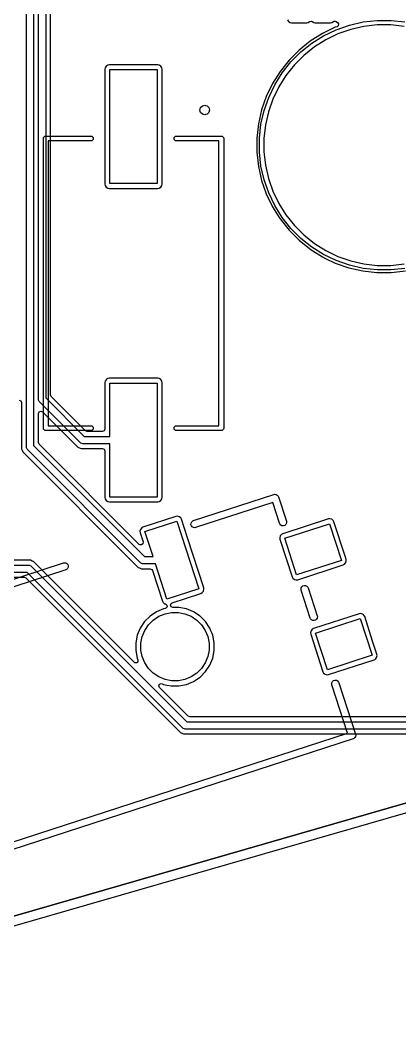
# Model space of a CAD drawing. Extents: x 117.4 to 171.8, y -136.1 to -67.8.
# Drawn here: x 147.42 to 155.43, y -125.71 to -104.55 of the extents above; entities that cross this region are included whole.
import ezdxf

# ---------------------------------------------------------------- set-up
doc = ezdxf.new("R2010")
doc.units = 0
doc.layers.add('BLACK', color=7, linetype='CONTINUOUS')

msp = doc.modelspace()

# ---------------------------------------------------------------- linework, layer by layer
at = {"layer": 'BLACK', "linetype": 'CONTINUOUS'}
for p, q in [((147.5518, -113.538), (147.5518, -101.33718)), ((147.7042, -101.33718), (147.7042, -113.506436)), ((147.8068, -112.533), (147.8068, -102.767)), ((147.9592, -102.798563), (147.9592, -112.501436)), ((148.0617, -105.579905), (148.0617, -102.86173)), ((153.053447, -104.539993), (153.076102, -104.573898)), ((153.076102, -104.573898), (153.110007, -104.596553)), ((153.110007, -104.596553), (153.139905, -104.6025)), ((153.139905, -104.6025), (153.460094, -104.602499)), ((153.460094, -104.602499), (153.489993, -104.596553)), ((153.489993, -104.596553), (153.522222, -104.575017)), ((153.522222, -104.575017), (153.559753, -104.567551)), ((153.559753, -104.567551), (153.577776, -104.575017)), ((153.577776, -104.575017), (153.610007, -104.596553)), ((153.610007, -104.596553), (153.639905, -104.6025)), ((153.639905, -104.6025), (153.960094, -104.602499)), ((154.062025, -104.698282), (153.790641, -104.828973)), ((153.960094, -104.602499), (153.989993, -104.596553)), ((153.989993, -104.596553), (154.022222, -104.575017)), ((154.022222, -104.575017), (154.031977, -104.573076)), ((154.031977, -104.573076), (154.040246, -104.567552)), ((154.040246, -104.567552), (154.049997, -104.569491)), ((154.049997, -104.569491), (154.059753, -104.567551)), ((154.059753, -104.567551), (154.077776, -104.575017)), ((154.062049, -104.698272), (154.062025, -104.698282)), ((154.098853, -104.685394), (154.062049, -104.698272)), ((154.077776, -104.575017), (154.110006, -104.596552)), ((154.082979, -104.748837), (154.361515, -104.651373)), ((154.123912, -104.665979), (154.098853, -104.685394)), ((154.110006, -104.596552), (154.110118, -104.596627)), ((154.110118, -104.596627), (154.131378, -104.628446)), ((154.131378, -104.628446), (154.123912, -104.665979)), ((154.361515, -104.651373), (154.649212, -104.585708)), ((154.665295, -104.680362), (154.388094, -104.743632)), ((154.649212, -104.585708), (154.942452, -104.552668)), ((154.947836, -104.648528), (154.665295, -104.680362)), ((154.942452, -104.552668), (155.237548, -104.552668)), ((155.232164, -104.648528), (154.947836, -104.648528)), ((155.514705, -104.680362), (155.232164, -104.648528)), ((155.237548, -104.552668), (155.530788, -104.585708)), ((153.790631, -104.828978), (153.535577, -104.989239)), ((153.567243, -105.033874), (153.817107, -104.876874)), ((153.790641, -104.828973), (153.790631, -104.828978)), ((153.817107, -104.876874), (154.082979, -104.748837)), ((154.119721, -104.837539), (153.86355, -104.960905)), ((154.388094, -104.743632), (154.119721, -104.837539)), ((153.535577, -104.989239), (153.300056, -105.177062)), ((153.336528, -105.217864), (153.567243, -105.033874)), ((153.622801, -105.112177), (153.400504, -105.289453)), ((153.86355, -104.960905), (153.622801, -105.112177)), ((153.300056, -105.177062), (153.087062, -105.390056)), ((153.127864, -105.426528), (153.336528, -105.217864)), ((153.400504, -105.289453), (153.199453, -105.490504)), ((148.0617, -112.43827), (148.0617, -105.579905)), ((149.213447, -105.550007), (149.2075, -105.579905)), ((149.2075, -105.579905), (149.2075, -105.579906)), ((149.2075, -105.579906), (149.2075, -105.579908)), ((149.2075, -105.579908), (149.2075, -108.000091)), ((149.236102, -105.516102), (149.213447, -105.550007)), ((149.247351, -105.508585), (149.236102, -105.516102)), ((149.270006, -105.493447), (149.247351, -105.508585)), ((149.299904, -105.487501), (149.270006, -105.493447)), ((149.299908, -105.4875), (149.299904, -105.487501)), ((150.32009, -105.4875), (149.299908, -105.4875)), ((150.320095, -105.4875), (150.32009, -105.4875)), ((150.349993, -105.493447), (150.320095, -105.4875)), ((150.383898, -105.516102), (150.349993, -105.493447)), ((150.406553, -105.550007), (150.383898, -105.516102)), ((150.412499, -105.579906), (150.406553, -105.550007)), ((150.4125, -108.000095), (150.412499, -105.579906)), ((153.087062, -105.390056), (152.899239, -105.625577)), ((152.943874, -105.657243), (153.127864, -105.426528)), ((153.199453, -105.490504), (153.022177, -105.712801)), ((149.31, -107.99), (149.31, -105.59)), ((149.31, -105.59), (150.31, -105.59)), ((150.31, -105.59), (150.31, -107.99)), ((152.899239, -105.625577), (152.738978, -105.880631)), ((152.786874, -105.907107), (152.943874, -105.657243)), ((153.022177, -105.712801), (152.870905, -105.95355)), ((152.738973, -105.880641), (152.608282, -106.152025)), ((152.658837, -106.172979), (152.786874, -105.907107)), ((152.738978, -105.880631), (152.738973, -105.880641)), ((152.870905, -105.95355), (152.747539, -106.209721)), ((152.608272, -106.152048), (152.508784, -106.436369)), ((152.561373, -106.451515), (152.658837, -106.172979)), ((152.608282, -106.152025), (152.608272, -106.152048)), ((152.747539, -106.209721), (152.653632, -106.478094)), ((151.21, -106.44), (151.223397, -106.39)), ((151.223397, -106.39), (151.26, -106.353397)), ((151.26, -106.353397), (151.289061, -106.34561)), ((151.289061, -106.34561), (151.290866, -106.343806)), ((151.290866, -106.343806), (151.31, -106.34)), ((151.31, -106.34), (151.329134, -106.343806)), ((151.329134, -106.343806), (151.330938, -106.34561)), ((151.330938, -106.34561), (151.36, -106.353397)), ((151.36, -106.353397), (151.396603, -106.39)), ((151.396603, -106.39), (151.41, -106.44)), ((151.223397, -106.49), (151.21, -106.44)), ((151.26, -106.526603), (151.223397, -106.49)), ((151.289061, -106.534389), (151.26, -106.526603)), ((151.290866, -106.536194), (151.289061, -106.534389)), ((151.31, -106.54), (151.290866, -106.536194)), ((151.329134, -106.536194), (151.31, -106.54)), ((151.330938, -106.534389), (151.329134, -106.536194)), ((151.36, -106.526603), (151.330938, -106.534389)), ((151.396603, -106.49), (151.36, -106.526603)), ((151.41, -106.44), (151.396603, -106.49)), ((152.508784, -106.436369), (152.441755, -106.730038)), ((152.495708, -106.739212), (152.561373, -106.451515)), ((152.653632, -106.478094), (152.590362, -106.755295)), ((152.441755, -106.730038), (152.408028, -107.029381)), ((152.462668, -107.032452), (152.495708, -106.739212)), ((152.590362, -106.755295), (152.558528, -107.037836)), ((147.91, -107.04), (147.913806, -107.020866)), ((147.91, -113.14), (147.91, -107.04)), ((147.913806, -107.020866), (147.940866, -106.993806)), ((147.940866, -106.993806), (147.96, -106.99)), ((147.96, -106.99), (148.91, -106.99)), ((148.91, -106.99), (148.929134, -106.993806)), ((148.929134, -106.993806), (148.956194, -107.020866)), ((148.956194, -107.059134), (148.929134, -107.086194)), ((148.956194, -107.020866), (148.956194, -107.059134)), ((150.663806, -107.020866), (150.690866, -106.993806)), ((150.663806, -107.059134), (150.663806, -107.020866)), ((150.690866, -107.086194), (150.663806, -107.059134)), ((150.690866, -106.993806), (150.71, -106.99)), ((150.71, -106.99), (151.66, -106.99)), ((151.66, -106.99), (151.679134, -106.993806)), ((151.679134, -106.993806), (151.706194, -107.020866)), ((151.706194, -107.020866), (151.71, -107.04)), ((151.71, -107.04), (151.71, -113.14)), ((152.408028, -107.029381), (152.408028, -107.330618)), ((152.462668, -107.037836), (152.462668, -107.032452)), ((152.462668, -107.327548), (152.462668, -107.037836)), ((152.558528, -107.037836), (152.558528, -107.322164)), ((148.91, -107.09), (148.01, -107.09)), ((148.01, -107.09), (148.01, -113.09)), ((148.929134, -107.086194), (148.91, -107.09)), ((150.71, -107.09), (150.690866, -107.086194)), ((151.61, -107.09), (150.71, -107.09)), ((151.61, -113.09), (151.61, -107.09)), ((152.408028, -107.330618), (152.441755, -107.629961)), ((152.495708, -107.620788), (152.462668, -107.327548)), ((152.558528, -107.322164), (152.590362, -107.604705)), ((152.441755, -107.629961), (152.508784, -107.92363)), ((152.561373, -107.908485), (152.495708, -107.620788)), ((152.590362, -107.604705), (152.653632, -107.881906)), ((152.658837, -108.187021), (152.561373, -107.908485)), ((152.653632, -107.881906), (152.747539, -108.150279)), ((149.2075, -108.000091), (149.207501, -108.000094)), ((149.207501, -108.000094), (149.213447, -108.029993)), ((149.213447, -108.029993), (149.236102, -108.063898)), ((149.236102, -108.063898), (149.270007, -108.086553)), ((149.270007, -108.086553), (149.299905, -108.0925)), ((149.299905, -108.0925), (150.320094, -108.092499)), ((150.31, -107.99), (149.31, -107.99)), ((150.320094, -108.092499), (150.349993, -108.086553)), ((150.349993, -108.086553), (150.383898, -108.063898)), ((150.383898, -108.063898), (150.406553, -108.029993)), ((150.406553, -108.029993), (150.4125, -108.000095)), ((152.508784, -107.92363), (152.608272, -108.207951)), ((152.608272, -108.207951), (152.608282, -108.207974)), ((152.608282, -108.207974), (152.738973, -108.479358)), ((152.786874, -108.452893), (152.658837, -108.187021)), ((152.747539, -108.150279), (152.870905, -108.40645)), ((152.738973, -108.479358), (152.738978, -108.479368)), ((152.738978, -108.479368), (152.88103, -108.705442)), ((152.943874, -108.702757), (152.786874, -108.452893)), ((152.870905, -108.40645), (153.022177, -108.647199)), ((152.88103, -108.705442), (152.899242, -108.734426)), ((152.899242, -108.734426), (153.087058, -108.969939)), ((153.127864, -108.933472), (152.943874, -108.702757)), ((153.022177, -108.647199), (153.199453, -108.869496)), ((153.087058, -108.969939), (153.300061, -109.182942)), ((153.336528, -109.142136), (153.127864, -108.933472)), ((153.199453, -108.869496), (153.400504, -109.070547)), ((153.300061, -109.182942), (153.517822, -109.356601)), ((153.567243, -109.326126), (153.336528, -109.142136)), ((153.400504, -109.070547), (153.622801, -109.247823)), ((153.517822, -109.356601), (153.535577, -109.37076)), ((153.535577, -109.37076), (153.790631, -109.531021)), ((153.817107, -109.483126), (153.567243, -109.326126)), ((153.622801, -109.247823), (153.86355, -109.399095)), ((153.790631, -109.531021), (153.790641, -109.531026)), ((153.790641, -109.531026), (153.859131, -109.564009)), ((154.082979, -109.611163), (153.817107, -109.483126)), ((153.859131, -109.564009), (154.062037, -109.661723)), ((153.86355, -109.399095), (154.119721, -109.522461)), ((154.119721, -109.522461), (154.388094, -109.616368)), ((154.062037, -109.661723), (154.346365, -109.761214)), ((154.361515, -109.708627), (154.082979, -109.611163)), ((154.346365, -109.761214), (154.346368, -109.761214)), ((154.346368, -109.761214), (154.346369, -109.761215)), ((154.346369, -109.761215), (154.640038, -109.828244)), ((154.649212, -109.774292), (154.361515, -109.708627)), ((154.388094, -109.616368), (154.665295, -109.679638)), ((154.942452, -109.807332), (154.649212, -109.774292)), ((154.665295, -109.679638), (154.947836, -109.711472)), ((155.237548, -109.807332), (154.942452, -109.807332)), ((154.947836, -109.711472), (155.232164, -109.711472)), ((155.232164, -109.711472), (155.514705, -109.679638)), ((155.530788, -109.774292), (155.237548, -109.807332)), ((154.640038, -109.828244), (154.640043, -109.828244)), ((154.640043, -109.828244), (154.640045, -109.828245)), ((154.640045, -109.828245), (154.939384, -109.861972)), ((154.939384, -109.861972), (154.939387, -109.861972)), ((154.939387, -109.861972), (155.240613, -109.861972)), ((155.240613, -109.861972), (155.240616, -109.861972)), ((155.240616, -109.861972), (155.539955, -109.828245)), ((149.233951, -112.119321), (149.213447, -112.150007)), ((149.236101, -112.116103), (149.233951, -112.119321)), ((149.236104, -112.116101), (149.236101, -112.116103)), ((149.247351, -112.108585), (149.236104, -112.116101)), ((149.270006, -112.093447), (149.247351, -112.108585)), ((149.299904, -112.087501), (149.270006, -112.093447)), ((149.299908, -112.0875), (149.299904, -112.087501)), ((150.32009, -112.0875), (149.299908, -112.0875)), ((150.320095, -112.0875), (150.32009, -112.0875)), ((150.349993, -112.093447), (150.320095, -112.0875)), ((150.383898, -112.116102), (150.349993, -112.093447)), ((150.406553, -112.150007), (150.383898, -112.116102)), ((149.213447, -112.150007), (149.2075, -112.179905)), ((149.2075, -112.179905), (149.2075, -112.179906)), ((149.2075, -112.179906), (149.2075, -112.179908)), ((149.2075, -112.179908), (149.2075, -113.1613)), ((149.31, -113.3138), (149.31, -112.19)), ((149.31, -112.19), (150.31, -112.19)), ((150.31, -112.19), (150.31, -114.59)), ((150.412499, -112.179906), (150.406553, -112.150007)), ((150.4125, -114.600095), (150.412499, -112.179906)), ((147.3993, -112.552557), (147.434655, -112.567202)), ((147.434655, -112.567202), (147.4493, -112.602557)), ((147.808264, -112.547866), (147.8068, -112.533)), ((147.819642, -112.575334), (147.808264, -112.547866)), ((147.9592, -112.501436), (148.771564, -113.3138)), ((148.076345, -112.473625), (148.0617, -112.43827)), ((148.799375, -113.196655), (148.076345, -112.473625)), ((147.4493, -112.602557), (147.4493, -113.573548)), ((147.829118, -112.586882), (147.819642, -112.575334)), ((147.821345, -112.794775), (147.8567, -112.78013)), ((148.686118, -113.443882), (147.829118, -112.586882)), ((147.8567, -112.78013), (147.892055, -112.794775)), ((147.8067, -112.83013), (147.821345, -112.794775)), ((147.8067, -113.44327), (147.8067, -112.83013)), ((147.892055, -112.794775), (148.588505, -113.491225)), ((147.913806, -113.159134), (147.91, -113.14)), ((147.940866, -113.186194), (147.913806, -113.159134)), ((147.96, -113.19), (147.940866, -113.186194)), ((148.91, -113.19), (147.96, -113.19)), ((148.01, -113.09), (148.91, -113.09)), ((148.83473, -113.2113), (148.799375, -113.196655)), ((148.91, -113.09), (148.929134, -113.093806)), ((148.929134, -113.186194), (148.91, -113.19)), ((148.929134, -113.093806), (148.956194, -113.120866)), ((148.956194, -113.159134), (148.929134, -113.186194)), ((148.956194, -113.120866), (148.956194, -113.159134)), ((149.192855, -113.196655), (149.1575, -113.2113)), ((149.2075, -113.1613), (149.192855, -113.196655)), ((150.663806, -113.120866), (150.690866, -113.093806)), ((150.663806, -113.159134), (150.663806, -113.120866)), ((150.690866, -113.186194), (150.663806, -113.159134)), ((150.690866, -113.093806), (150.71, -113.09)), ((150.71, -113.19), (150.690866, -113.186194)), ((150.71, -113.09), (151.61, -113.09)), ((151.66, -113.19), (150.71, -113.19)), ((151.679134, -113.186194), (151.66, -113.19)), ((151.706194, -113.159134), (151.679134, -113.186194)), ((151.71, -113.14), (151.706194, -113.159134)), ((148.771564, -113.3138), (149.31, -113.3138)), ((149.1575, -113.2113), (148.83473, -113.2113)), ((147.4493, -113.573548), (147.461223, -113.602332)), ((147.461223, -113.602332), (147.476505, -113.639225)), ((147.553264, -113.552866), (147.5518, -113.538)), ((147.564642, -113.580334), (147.553264, -113.552866)), ((147.574118, -113.591882), (147.564642, -113.580334)), ((149.957595, -115.975358), (147.574118, -113.591882)), ((147.7042, -113.506436), (150.04304, -115.845277)), ((147.821345, -113.478625), (147.8067, -113.44327)), ((149.929139, -115.586419), (147.821345, -113.478625)), ((148.588505, -113.491225), (148.638775, -113.541495)), ((148.638775, -113.541495), (148.685215, -113.560731)), ((148.685215, -113.560731), (148.704451, -113.568699)), ((148.697666, -113.453358), (148.686118, -113.443882)), ((148.725134, -113.464736), (148.697666, -113.453358)), ((148.704451, -113.568699), (148.704452, -113.568699)), ((148.704452, -113.568699), (148.704454, -113.5687)), ((148.704454, -113.5687), (149.157501, -113.5687)), ((148.74, -113.4662), (148.725134, -113.464736)), ((149.31, -113.4662), (148.74, -113.4662)), ((149.157501, -113.5687), (149.192856, -113.583345)), ((149.192856, -113.583345), (149.207501, -113.6187)), ((149.207501, -113.6187), (149.207501, -114.600094)), ((149.31, -114.59), (149.31, -113.4662)), ((147.476505, -113.639225), (147.476506, -113.639226)), ((147.476506, -113.639226), (147.476506, -113.639227)), ((147.476506, -113.639227), (149.859982, -116.022702)), ((149.207501, -114.600094), (149.213447, -114.629993)), ((149.213447, -114.629993), (149.236102, -114.663898)), ((149.236102, -114.663898), (149.270007, -114.686553)), ((150.31, -114.59), (149.31, -114.59)), ((150.349993, -114.686553), (150.383898, -114.663898)), ((150.383898, -114.663898), (150.406553, -114.629993)), ((150.406553, -114.629993), (150.4125, -114.600095)), ((151.071898, -115.087538), (152.769876, -114.53583)), ((152.769876, -114.53583), (152.784466, -114.532628)), ((152.784466, -114.532628), (152.784467, -114.532628)), ((152.784467, -114.532628), (152.814106, -114.534961)), ((152.814106, -114.534961), (152.840598, -114.548459)), ((152.840598, -114.548459), (152.859907, -114.571067)), ((152.859907, -114.571067), (152.865894, -114.584753)), ((152.865894, -114.584753), (153.032102, -115.096289)), ((149.270007, -114.686553), (149.299905, -114.6925)), ((149.299905, -114.6925), (150.320094, -114.692499)), ((150.320094, -114.692499), (150.349993, -114.686553)), ((152.744499, -114.704318), (151.118992, -115.232478)), ((152.887161, -115.143383), (152.744499, -114.704318)), ((150.703676, -114.998359), (150.008083, -115.224373)), ((150.049355, -115.318737), (150.725746, -115.098964)), ((150.733942, -114.994778), (150.703676, -114.998359)), ((150.725746, -115.098964), (151.188839, -116.524217)), ((150.733945, -114.994778), (150.733942, -114.994778)), ((150.773192, -115.005847), (150.733945, -114.994778)), ((150.773194, -115.005848), (150.773192, -115.005847)), ((150.805211, -115.031088), (150.773194, -115.005848)), ((150.805212, -115.03109), (150.805211, -115.031088)), ((150.805215, -115.031092), (150.805212, -115.03109)), ((150.820109, -115.05769), (150.805215, -115.031092)), ((150.947389, -115.449416), (150.820109, -115.05769)), ((151.035604, -115.112833), (151.058212, -115.093524)), ((151.058212, -115.093524), (151.071898, -115.087538)), ((153.91687, -115.0509), (152.955557, -115.363251)), ((153.032102, -115.096289), (153.035303, -115.11088)), ((153.947144, -115.047317), (153.91687, -115.0509)), ((153.947145, -115.047317), (153.947144, -115.047317)), ((153.986391, -115.058386), (153.947145, -115.047317)), ((154.011634, -115.078284), (153.986391, -115.058386)), ((154.018414, -115.083629), (154.011634, -115.078284)), ((154.018417, -115.083633), (154.018414, -115.083629)), ((154.033304, -115.110219), (154.018417, -115.083633)), ((149.956238, -115.271291), (149.945169, -115.310538)), ((149.945169, -115.310538), (149.945169, -115.310542)), ((149.945169, -115.310542), (149.94875, -115.340806)), ((149.956239, -115.271288), (149.956238, -115.271291)), ((149.981479, -115.239271), (149.956239, -115.271288)), ((149.981484, -115.239267), (149.981479, -115.239271)), ((150.008076, -115.224376), (149.981484, -115.239267)), ((150.008083, -115.224373), (150.008076, -115.224376)), ((150.220438, -115.845277), (150.049355, -115.318737)), ((151.019773, -115.168964), (151.022106, -115.139325)), ((151.028961, -115.197241), (151.019773, -115.168964)), ((151.022106, -115.139325), (151.035604, -115.112833)), ((151.04827, -115.219849), (151.028961, -115.197241)), ((151.074762, -115.233347), (151.04827, -115.219849)), ((151.104401, -115.23568), (151.074762, -115.233347)), ((151.118992, -115.232478), (151.104401, -115.23568)), ((152.893147, -115.157069), (152.887161, -115.143383)), ((152.912456, -115.179677), (152.893147, -115.157069)), ((152.938948, -115.193175), (152.912456, -115.179677)), ((152.968587, -115.195508), (152.938948, -115.193175)), ((152.996864, -115.186321), (152.968587, -115.195508)), ((152.996829, -115.457615), (153.938946, -115.151503)), ((153.019472, -115.167011), (152.996864, -115.186321)), ((153.03297, -115.14052), (153.019472, -115.167011)), ((153.035303, -115.11088), (153.03297, -115.14052)), ((153.938946, -115.151503), (154.190115, -115.924521)), ((154.033305, -115.110223), (154.033304, -115.110219)), ((154.033309, -115.110229), (154.033305, -115.110223)), ((154.26911, -115.835945), (154.033309, -115.110229)), ((149.94875, -115.340806), (150.012047, -115.535613)), ((151.289442, -116.502144), (150.947389, -115.449416)), ((152.903712, -115.410169), (152.892643, -115.449416)), ((152.892643, -115.449416), (152.892643, -115.44942)), ((152.892643, -115.44942), (152.896224, -115.479684)), ((152.896224, -115.479684), (153.153634, -116.271904)), ((152.903713, -115.410166), (152.903712, -115.410169)), ((152.928953, -115.378149), (152.903713, -115.410166)), ((152.928958, -115.378145), (152.928953, -115.378149)), ((152.95555, -115.363254), (152.928958, -115.378145)), ((152.955557, -115.363251), (152.95555, -115.363254)), ((153.247998, -116.230633), (152.996829, -115.457615)), ((149.941794, -115.595614), (149.929139, -115.586419)), ((149.979945, -115.598617), (149.941794, -115.595614)), ((150.009044, -115.573764), (149.979945, -115.598617)), ((150.012047, -115.535613), (150.009044, -115.573764)), ((147.635546, -115.9213), (144.130557, -115.9213)), ((147.635548, -115.9213), (147.635546, -115.9213)), ((147.674659, -115.937501), (147.635548, -115.9213)), ((147.695913, -115.946305), (147.674659, -115.937501)), ((147.701227, -115.948506), (147.695913, -115.946305)), ((149.82198, -118.06926), (147.701227, -115.948506)), ((150.04304, -115.845277), (150.220438, -115.845277)), ((154.190115, -115.924521), (153.247998, -116.230633)), ((154.290719, -115.902451), (154.26911, -115.835945)), ((154.283232, -115.971967), (154.294301, -115.93272)), ((154.291216, -115.906655), (154.290719, -115.902451)), ((154.294301, -115.93272), (154.291216, -115.906655)), ((143.939052, -116.0238), (147.6, -116.0238)), ((146.792143, -116.478114), (148.336013, -115.976481)), ((148.383107, -116.121422), (146.839237, -116.623056)), ((147.6, -116.0238), (147.614866, -116.025264)), ((147.614866, -116.025264), (147.642334, -116.036642)), ((147.642334, -116.036642), (147.653882, -116.046118)), ((147.653882, -116.046118), (150.931563, -119.3238)), ((148.336013, -115.976481), (148.350604, -115.973279)), ((148.350604, -115.973279), (148.380243, -115.975612)), ((148.380243, -115.975612), (148.406735, -115.98911)), ((148.396793, -116.115435), (148.383107, -116.121422)), ((148.419401, -116.096126), (148.396793, -116.115435)), ((148.406735, -115.98911), (148.426044, -116.011718)), ((148.432899, -116.069634), (148.419401, -116.096126)), ((148.426044, -116.011718), (148.435232, -116.039995)), ((148.435232, -116.039995), (148.432899, -116.069634)), ((149.859982, -116.022702), (149.910252, -116.072972)), ((149.910252, -116.072972), (149.934419, -116.082982)), ((149.934419, -116.082982), (149.93442, -116.082983)), ((149.93442, -116.082983), (149.951614, -116.090104)), ((149.951614, -116.090104), (149.97593, -116.100177)), ((149.969142, -115.984835), (149.957595, -115.975358)), ((149.98052, -115.989547), (149.969142, -115.984835)), ((149.97593, -116.100177), (149.975931, -116.100177)), ((149.975931, -116.100177), (150.159159, -116.100177)), ((149.996611, -115.996213), (149.98052, -115.989547)), ((150.011477, -115.997677), (149.996611, -115.996213)), ((150.269956, -115.997677), (150.011477, -115.997677)), ((150.159159, -116.100177), (150.194514, -116.114822)), ((150.194514, -116.114822), (150.206711, -116.134724)), ((150.206711, -116.134724), (150.418085, -116.785264)), ((150.512448, -116.74399), (150.269956, -115.997677)), ((153.270072, -116.331236), (154.231389, -116.018884)), ((154.231389, -116.018884), (154.257987, -116.00399)), ((154.257987, -116.00399), (154.283232, -115.971967)), ((147.568436, -116.1762), (143.970616, -116.1762)), ((144.033782, -116.2787), (147.50527, -116.2787)), ((147.50527, -116.2787), (147.540625, -116.293345)), ((147.540625, -116.293345), (150.798772, -119.551493)), ((150.846119, -119.453882), (147.568436, -116.1762)), ((153.153634, -116.271904), (153.153639, -116.271916)), ((153.153639, -116.271916), (153.168526, -116.298502)), ((153.168526, -116.298502), (153.168529, -116.298506)), ((153.168529, -116.298506), (153.200553, -116.32375)), ((153.200553, -116.32375), (153.239799, -116.334819)), ((153.239799, -116.334819), (153.270072, -116.331236)), ((151.188839, -116.524217), (150.512448, -116.74399)), ((151.256711, -116.603686), (151.281956, -116.571663)), ((151.281956, -116.571663), (151.293025, -116.532416)), ((151.28975, -116.504747), (151.289442, -116.502144)), ((151.293025, -116.532416), (151.28975, -116.504747)), ((153.340774, -116.534721), (153.343107, -116.505082)), ((153.343975, -116.549312), (153.340774, -116.534721)), ((153.343107, -116.505082), (153.356605, -116.47859)), ((153.536097, -117.140602), (153.343975, -116.549312)), ((153.356605, -116.47859), (153.379213, -116.459281)), ((153.379213, -116.459281), (153.40749, -116.450093)), ((153.40749, -116.450093), (153.437129, -116.452426)), ((153.437129, -116.452426), (153.463621, -116.465924)), ((153.463621, -116.465924), (153.48293, -116.488532)), ((153.48293, -116.488532), (153.488917, -116.502218)), ((153.488917, -116.502218), (153.681038, -117.093508)), ((150.418085, -116.785264), (150.432979, -116.811862)), ((150.621171, -116.816438), (151.230113, -116.61858)), ((151.230113, -116.61858), (151.256711, -116.603686)), ((150.292921, -117.008043), (150.157567, -117.098483)), ((150.443314, -116.945748), (150.292921, -117.008043)), ((150.432979, -116.811862), (150.43298, -116.811863)), ((150.43298, -116.811863), (150.432982, -116.811865)), ((150.432982, -116.811865), (150.464999, -116.837105)), ((150.443315, -116.945748), (150.443314, -116.945748)), ((150.477664, -116.938916), (150.443315, -116.945748)), ((150.464999, -116.837105), (150.465002, -116.837107)), ((150.465002, -116.837107), (150.48148, -116.841754)), ((150.492341, -116.933501), (150.477664, -116.938916)), ((150.48148, -116.841754), (150.511533, -116.865445)), ((150.516032, -116.903448), (150.492341, -116.933501)), ((150.511533, -116.865445), (150.516032, -116.903448)), ((150.586623, -116.863991), (150.601268, -116.828636)), ((150.601268, -116.899346), (150.586623, -116.863991)), ((150.601268, -116.828636), (150.621171, -116.816438)), ((150.636623, -116.913991), (150.601268, -116.899346)), ((150.76576, -116.913991), (150.636623, -116.913991)), ((150.765763, -116.913991), (150.76576, -116.913991)), ((150.925418, -116.945748), (150.765763, -116.913991)), ((151.075813, -117.008043), (150.925418, -116.945748)), ((151.075814, -117.008044), (151.075812, -117.008043)), ((151.075812, -117.008043), (151.075813, -117.008043)), ((151.108971, -117.030199), (151.075814, -117.008044)), ((150.042459, -117.213591), (149.952019, -117.348945)), ((150.157567, -117.098483), (150.042459, -117.213591)), ((150.124785, -117.281154), (150.22513, -117.180809)), ((150.22513, -117.180809), (150.343123, -117.101968)), ((150.343123, -117.101968), (150.47423, -117.047662)), ((150.47423, -117.047662), (150.613412, -117.019977)), ((150.613412, -117.019977), (150.755322, -117.019977)), ((150.755322, -117.019977), (150.894504, -117.047662)), ((150.894504, -117.047662), (151.025611, -117.101968)), ((151.025611, -117.101968), (151.143604, -117.180809)), ((151.203516, -117.093372), (151.108971, -117.030199)), ((151.143604, -117.180809), (151.243949, -117.281154)), ((151.211167, -117.098484), (151.203516, -117.093372)), ((151.326274, -117.213591), (151.211167, -117.098484)), ((151.416714, -117.348944), (151.326274, -117.213591)), ((153.542083, -117.154288), (153.536097, -117.140602)), ((153.561392, -117.176896), (153.542083, -117.154288)), ((153.587884, -117.190394), (153.561392, -117.176896)), ((153.617523, -117.192727), (153.587884, -117.190394)), ((154.565805, -117.048117), (153.604492, -117.360468)), ((153.6458, -117.183539), (153.617523, -117.192727)), ((153.645764, -117.454832), (154.587881, -117.14872)), ((153.668408, -117.16423), (153.6458, -117.183539)), ((153.681906, -117.137739), (153.668408, -117.16423)), ((153.681038, -117.093508), (153.684239, -117.108099)), ((153.684239, -117.108099), (153.681906, -117.137739)), ((154.596079, -117.044534), (154.565805, -117.048117)), ((154.587881, -117.14872), (154.83905, -117.921738)), ((154.59608, -117.044534), (154.596079, -117.044534)), ((154.635326, -117.055603), (154.59608, -117.044534)), ((154.656761, -117.0725), (154.635326, -117.055603)), ((154.667349, -117.080846), (154.656761, -117.0725)), ((154.667352, -117.08085), (154.667349, -117.080846)), ((154.682239, -117.107436), (154.667352, -117.08085)), ((154.68224, -117.10744), (154.682239, -117.107436)), ((154.682244, -117.107446), (154.68224, -117.10744)), ((154.849417, -117.621947), (154.682244, -117.107446)), ((149.952019, -117.348945), (149.889724, -117.499338)), ((149.991638, -117.530254), (150.045944, -117.399147)), ((150.045944, -117.399147), (150.124785, -117.281154)), ((151.243949, -117.281154), (151.32279, -117.399147)), ((151.32279, -117.399147), (151.377096, -117.530254)), ((151.440868, -117.407259), (151.416714, -117.348944)), ((151.457178, -117.446633), (151.440868, -117.407259)), ((153.552647, -117.407386), (153.541578, -117.446633)), ((153.552648, -117.407383), (153.552647, -117.407386)), ((153.577888, -117.375366), (153.552648, -117.407383)), ((153.577893, -117.375362), (153.577888, -117.375366)), ((153.604485, -117.360471), (153.577893, -117.375362)), ((153.604492, -117.360468), (153.604485, -117.360471)), ((149.889724, -117.499341), (149.857967, -117.658994)), ((149.889724, -117.499338), (149.889724, -117.499341)), ((149.963953, -117.669436), (149.991638, -117.530254)), ((151.377096, -117.530254), (151.404781, -117.669436)), ((151.465512, -117.466753), (151.457178, -117.446633)), ((151.479009, -117.499338), (151.465512, -117.466753)), ((151.479009, -117.499339), (151.479009, -117.499338)), ((151.510767, -117.658998), (151.479009, -117.499339)), ((153.541578, -117.446633), (153.541578, -117.446637)), ((153.541578, -117.446637), (153.545159, -117.476901)), ((153.545159, -117.476901), (153.802569, -118.269121)), ((153.896933, -118.22785), (153.645764, -117.454832)), ((154.926785, -117.860061), (154.849417, -117.621947)), ((149.857967, -117.658994), (149.857967, -117.821787)), ((149.857967, -117.821787), (149.889724, -117.98144)), ((149.963953, -117.811346), (149.963953, -117.669436)), ((149.991638, -117.950528), (149.963953, -117.811346)), ((151.404781, -117.811346), (151.377096, -117.950528)), ((151.404781, -117.669436), (151.404781, -117.811346)), ((151.479009, -117.981443), (151.510767, -117.821784)), ((151.510767, -117.821784), (151.510767, -117.658998)), ((149.8382, -118.080099), (149.82198, -118.06926)), ((149.903529, -118.05304), (149.876468, -118.080099)), ((149.889724, -117.98144), (149.889726, -117.981447)), ((149.889726, -117.981447), (149.903529, -118.014772)), ((149.903529, -118.014772), (149.903529, -118.05304)), ((150.045944, -118.081635), (149.991638, -117.950528)), ((151.377096, -117.950528), (151.32279, -118.081635)), ((151.416714, -118.131838), (151.479009, -117.981443)), ((154.83905, -117.921738), (153.896933, -118.22785)), ((153.919007, -118.328453), (154.880324, -118.016101)), ((154.880324, -118.016101), (154.906922, -118.001207)), ((154.906922, -118.001207), (154.932167, -117.969184)), ((154.939654, -117.899668), (154.926785, -117.860061)), ((154.932167, -117.969184), (154.943236, -117.929937)), ((154.940707, -117.908567), (154.939654, -117.899668)), ((154.943236, -117.929937), (154.940707, -117.908567)), ((149.876468, -118.080099), (149.8382, -118.080099)), ((150.124785, -118.199628), (150.045944, -118.081635)), ((150.22513, -118.299973), (150.124785, -118.199628)), ((151.243949, -118.199628), (151.143604, -118.299973)), ((151.211167, -118.382298), (151.326274, -118.267191)), ((151.32279, -118.081635), (151.243949, -118.199628)), ((151.326274, -118.267191), (151.416714, -118.131838)), ((153.802569, -118.269121), (153.802574, -118.269133)), ((153.802574, -118.269133), (153.817461, -118.295719)), ((150.343123, -118.378814), (150.22513, -118.299973)), ((150.47423, -118.43312), (150.343123, -118.378814)), ((150.613412, -118.460805), (150.47423, -118.43312)), ((150.755322, -118.460805), (150.613412, -118.460805)), ((150.894504, -118.43312), (150.755322, -118.460805)), ((151.025611, -118.378814), (150.894504, -118.43312)), ((150.925419, -118.535033), (151.075814, -118.472738)), ((151.143604, -118.299973), (151.025611, -118.378814)), ((151.075814, -118.472738), (151.211167, -118.382298)), ((153.817461, -118.295719), (153.817464, -118.295723)), ((153.817464, -118.295723), (153.849488, -118.320967)), ((153.849488, -118.320967), (153.888734, -118.332036)), ((153.888734, -118.332036), (153.919007, -118.328453)), ((153.992042, -118.502299), (154.00554, -118.475807)), ((154.00554, -118.475807), (154.028148, -118.456498)), ((154.028148, -118.456498), (154.056425, -118.44731)), ((154.056425, -118.44731), (154.086064, -118.449643)), ((154.086064, -118.449643), (154.112556, -118.463141)), ((154.112556, -118.463141), (154.131865, -118.485749)), ((154.131865, -118.485749), (154.137852, -118.499435)), ((150.340852, -118.567421), (150.355497, -118.532066)), ((150.355497, -118.602776), (150.340852, -118.567421)), ((150.355497, -118.532066), (150.390852, -118.517421)), ((150.959375, -119.206655), (150.355497, -118.602776)), ((150.390852, -118.517421), (150.409981, -118.521225)), ((150.409981, -118.521225), (150.443315, -118.535033)), ((150.443315, -118.535033), (150.443316, -118.535033)), ((150.443316, -118.535033), (150.443318, -118.535034)), ((150.443318, -118.535034), (150.510269, -118.548351)), ((150.510269, -118.548351), (150.602974, -118.566791)), ((150.602974, -118.566791), (150.60298, -118.566791)), ((150.60298, -118.566791), (150.765754, -118.566791)), ((150.765754, -118.566791), (150.76576, -118.566791)), ((150.76576, -118.566791), (150.925419, -118.535033)), ((153.989709, -118.531938), (153.992042, -118.502299)), ((153.99291, -118.546529), (153.989709, -118.531938)), ((154.322156, -119.559843), (153.99291, -118.546529)), ((154.137852, -118.499435), (154.490644, -119.58522)), ((140.002323, -125.513907), (161.632323, -119.283906)), ((161.600159, -119.292649), (140.034266, -125.504184)), ((150.931563, -119.3238), (160.098436, -119.3238)), ((150.99473, -119.2213), (150.959375, -119.206655)), ((160.03527, -119.2213), (150.99473, -119.2213)), ((161.687376, -119.476179), (140.057677, -125.706093)), ((150.798772, -119.551493), (150.798773, -119.551493)), ((150.798773, -119.551493), (150.798775, -119.551495)), ((150.798775, -119.551495), (150.843402, -119.56998)), ((150.857666, -119.463358), (150.846119, -119.453882)), ((150.885134, -119.474736), (150.857666, -119.463358)), ((150.9, -119.4762), (150.885134, -119.474736)), ((160.13, -119.4762), (150.9, -119.4762)), ((154.44172, -119.681238), (144.030125, -123.064171)), ((144.055501, -122.895681), (154.322156, -119.559843)), ((150.843402, -119.56998), (150.864451, -119.578699)), ((150.864451, -119.578699), (150.864452, -119.578699)), ((150.864452, -119.578699), (150.864454, -119.5787)), ((150.864454, -119.5787), (150.864455, -119.5787)), ((150.864455, -119.5787), (160.165545, -119.5787)), ((154.455397, -119.675254), (154.44172, -119.681238)), ((154.455406, -119.675252), (154.455397, -119.675254)), ((154.478014, -119.655943), (154.455406, -119.675252)), ((154.491512, -119.629451), (154.478014, -119.655943)), ((154.490644, -119.58522), (154.493845, -119.599811)), ((154.493845, -119.599811), (154.491512, -119.629451))]:
    msp.add_line(p, q, dxfattribs=at)

doc.saveas('drawing.dxf')
